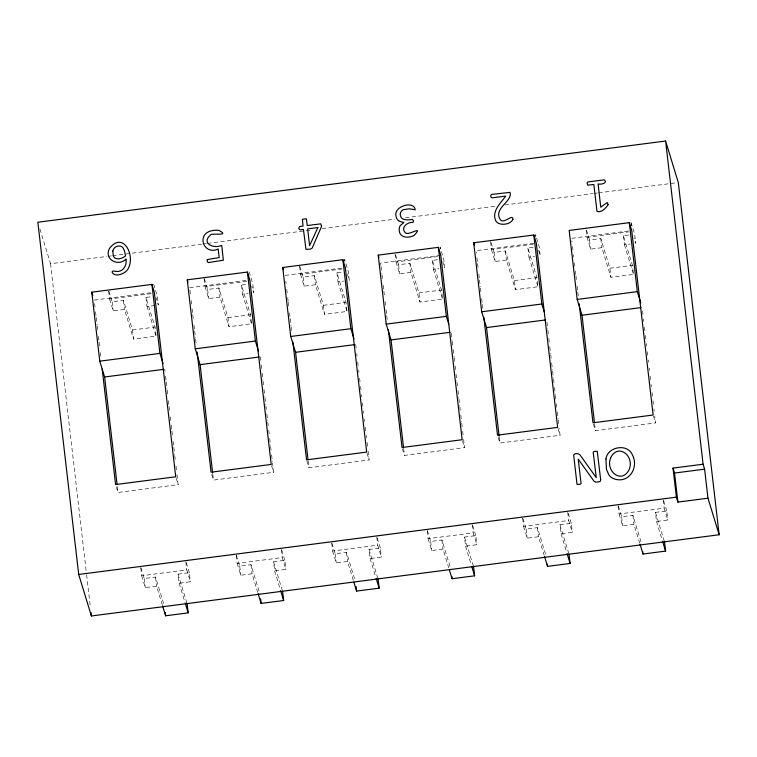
<?xml version="1.0" encoding="UTF-8"?>
<svg xmlns="http://www.w3.org/2000/svg" width="757" height="757" viewBox="0 0 757 757"><rect width="100%" height="100%" fill="white"/><g stroke="black" fill="none" stroke-linecap="round" stroke-linejoin="round"><path stroke-width="0.57" stroke-dasharray="3.79 2.84" d="M39.903 228.964L50.539 263.729L106.756 256.462M107.929 256.311L111.44 255.857M112.613 255.705L201.617 244.189M202.791 244.038L206.301 243.584M207.475 243.432L311.714 229.948M322.255 228.586L394.87 219.189M405.411 217.827L496.762 206.008M504.957 204.948L592.797 193.584M593.971 193.432L597.481 192.978M598.655 192.827L677.127 182.683M94.19 300.084L150.87 292.76M189.666 287.736L249.819 279.958M285.152 275.387L345.296 267.609M440.773 255.26L380.629 263.039L380.903 265.376M533.94 243.205L476.106 250.681L476.38 253.027M628.263 230.999L571.592 238.332L571.999 241.843M108.648 291.095L109.576 299.034L151.211 293.65M204.135 278.737L205.052 286.685L246.697 281.301M299.611 266.388L300.529 274.337L342.173 268.953M395.088 254.04L396.015 261.979L437.65 256.595M490.574 241.691L491.492 249.63L533.127 244.246M586.183 230.469L586.968 237.282L628.613 231.897M108.847 291.038L112.15 301.816L123.419 300.359L132.484 329.995L133.535 339.079L156.093 336.155L155.043 327.081L145.978 297.435L151.618 296.706M204.333 278.68L207.626 289.467L218.905 288.001L227.961 317.647L229.021 326.721L251.57 323.807L250.52 314.732L241.455 285.086L247.094 284.358M299.81 266.332L303.103 277.109L314.382 275.652L323.447 305.298L324.498 314.373L347.056 311.458L345.996 302.374L336.941 272.738L342.571 272.009M395.618 255.062L398.589 264.761L409.859 263.304L418.924 292.94L419.974 302.024L442.533 299.11L441.482 290.026L432.417 260.389L438.057 259.66M491.094 242.713L494.066 252.412L505.345 250.955L514.4 280.592L515.46 289.676L538.009 286.752L536.959 277.677L527.894 248.031L533.534 247.302M586.58 230.355L589.542 240.064L600.821 238.597L609.887 268.243L610.937 277.317L633.486 274.403L632.436 265.328L623.38 235.682L629.01 234.954M109.576 299.034L113.2 310.89L124.479 309.433L133.535 339.079M145.978 297.435L147.028 306.519L156.056 305.345M205.052 286.685L208.677 298.542L219.956 297.085L229.021 326.721M241.455 285.086L242.514 294.161L248.145 293.432M300.529 274.337L304.163 286.193L315.432 284.736L324.498 314.373M336.941 272.738L337.991 281.812L343.631 281.084M396.015 261.979L399.639 273.835L410.919 272.378L419.974 302.024M432.417 260.389L433.468 269.464L439.107 268.735M491.492 249.63L495.116 261.487L506.395 260.03L515.46 289.676M527.894 248.031L528.944 257.115L534.584 256.386M586.968 237.282L590.592 249.138L601.872 247.681L610.937 277.317M623.38 235.682L624.43 244.766L630.07 244.028M132.484 329.995L155.043 327.081M227.961 317.647L250.52 314.732M323.447 305.298L345.996 302.374M418.924 292.94L441.482 290.026M514.4 280.592L536.959 277.677M609.887 268.243L632.436 265.328M116.275 486.817L118.007 492.466L178.15 484.679L176.655 471.857M211.752 474.469L213.483 480.108L273.627 472.33L272.548 463M306.888 460.985L308.96 467.76L369.104 459.982L367.751 448.314M402.374 448.636L404.446 455.411L464.59 447.633L463.644 439.467M498.191 437.414L499.923 443.063L560.066 435.275L559.253 428.282M593.327 423.929L595.399 430.705L655.543 422.926L654.729 415.934M140.745 567.797L141.663 575.736L186.771 569.907L190.404 581.764L179.125 583.221L178.075 574.147L189.345 572.68L190.404 581.764M236.222 555.449L237.149 563.388L282.257 557.559L285.881 569.415L274.602 570.873L273.551 561.789L284.831 560.331L285.881 569.415M331.708 543.1L332.626 551.039L377.734 545.201L381.358 557.057L370.078 558.524L369.028 549.44L380.307 547.983L381.358 557.057M427.185 530.742L428.102 538.691L473.21 532.852L476.844 544.709L465.564 546.166L464.505 537.091L475.784 535.634L476.844 544.709M522.661 518.394L523.589 526.342L568.696 520.504L572.32 532.36L561.041 533.817L559.991 524.743L571.27 523.276L572.32 532.36M618.147 506.045L619.065 513.984L664.173 508.155L667.797 520.012L656.518 521.469L655.467 512.385L666.747 510.928L667.797 520.012M140.944 567.741L144.237 578.518L155.516 577.061L164.581 606.698M236.421 555.392L239.723 566.17L250.993 564.713L260.058 594.349M331.907 543.043L335.2 553.821L346.479 552.355L354.863 579.805M427.383 530.685L430.676 541.463L441.956 540.006L450.349 567.457M522.86 518.337L526.153 529.115L537.432 527.657L545.825 555.099M618.346 505.988L621.639 516.766L632.918 515.309L641.302 542.75M141.663 575.736L145.287 587.593L156.567 586.136L162.272 604.805M237.149 563.388L240.773 575.244L252.053 573.787L257.758 592.447M332.626 551.039L336.25 562.896L347.529 561.439L353.566 581.196M428.102 538.691L431.727 550.547L443.006 549.09L448.712 567.75M523.589 526.342L527.213 538.199L538.492 536.732L544.198 555.401M619.065 513.984L622.689 525.841L633.969 524.383L639.674 543.043M631.026 222.369L634.65 234.225L635.71 243.3L634.054 237.916M624.43 244.766L633.486 274.403M653.471 416.151L655.543 422.926M666.747 510.928L663.123 499.071L664.173 508.155M655.467 512.385L664.532 542.031M656.518 521.469L662.224 540.129M538.577 250.264L540.224 255.658L539.173 246.574L535.549 234.717L535.814 236.988M528.944 257.115L538.009 286.752M557.994 428.5L560.066 435.275M571.27 523.276L567.636 511.42L568.696 520.504M559.991 524.743L569.046 554.379M561.041 533.817L566.747 552.478M442.769 261.534L444.747 268.006L443.697 258.922L440.072 247.066L440.328 249.337M433.468 269.464L442.533 299.11M462.518 440.858L464.59 447.633M475.784 535.634L472.16 523.778L473.21 532.852M464.505 537.091L473.57 566.728M465.564 546.166L471.27 564.836M347.293 273.892L349.27 280.355L348.211 271.28L344.586 259.424L344.851 261.695M337.991 281.812L347.056 311.458M367.031 453.206L369.104 459.982M380.307 547.983L376.683 536.126L377.734 545.201M369.028 549.44L378.093 579.086M370.078 558.524L375.784 577.184M249.11 271.772L252.734 283.629L253.784 292.704L251.807 286.241M242.514 294.161L251.57 323.807M271.555 465.555L273.627 472.33M284.831 560.331L281.207 548.475L282.257 557.559M273.551 561.789L282.616 591.435M274.602 570.873L280.308 589.533M153.633 284.121L157.257 295.978L158.308 305.062L155.999 297.51M147.028 306.519L156.093 336.155M176.078 477.904L178.15 484.679M189.345 572.68L185.72 560.823L186.771 569.907M178.075 574.147L187.13 603.783M179.125 583.221L185.162 602.979M642.561 310.957L642.967 314.448M643.507 319.113L643.772 321.451M644.453 327.279L644.86 330.781M645.399 335.446L645.806 338.947M646.346 343.612L646.62 345.949M647.292 351.778L647.699 355.279M648.238 359.944L648.512 362.272M649.184 368.11L649.459 370.438M650.131 376.276L650.537 379.768M651.077 384.433L651.351 386.77M652.032 392.599L652.43 396.1M652.979 400.765L653.386 404.266M653.925 408.931L654.19 411.269M631.158 223.504L631.423 225.775M600.821 238.597L601.872 247.681M632.918 515.309L633.969 524.383M589.542 240.064L590.592 249.138M621.639 516.766L622.689 525.841M594.586 423.712L595.399 430.705M572.538 246.517L572.945 250.028M573.484 254.702L573.759 257.049M574.44 262.887L574.847 266.398M575.386 271.082L575.793 274.583M575.926 275.756L576.607 281.604M577.146 286.278L577.695 290.953M577.828 292.126L578.509 297.974M546.942 322.141L547.756 329.134M547.888 330.298L548.295 333.799M548.834 338.464L549.241 341.965M549.781 346.63L550.594 353.633M550.727 354.796L551.134 358.298M551.683 362.963L552.487 369.965M552.629 371.129L553.433 378.122M553.575 379.295L553.982 382.787M554.521 387.461L555.335 394.454M555.468 395.618L555.875 399.119M556.414 403.784L556.821 407.285M557.36 411.95L558.174 418.952M558.306 420.116L558.713 423.617M505.345 250.955L506.395 260.03M537.432 527.657L538.492 536.732M494.066 252.412L495.116 261.487M526.153 529.115L527.213 538.199M499.242 437.224L499.923 443.063M476.919 257.702L477.468 262.376M477.601 263.55L478.282 269.397M478.821 274.072L479.361 278.746M479.503 279.92L480.317 286.941M480.449 288.105L481.13 293.953M481.67 298.627L482.209 303.311M482.351 304.475L483.023 310.323M451.333 333.326L452.137 340.319M452.279 341.483L452.686 344.984M453.225 349.649L454.03 356.651M454.172 357.815L454.579 361.316M455.118 365.981L455.525 369.482M456.064 374.147L456.878 381.14M457.01 382.313L457.417 385.815M457.957 390.48L458.77 397.472M458.903 398.636L459.717 405.638M459.849 406.802L460.256 410.303M460.795 414.968L461.609 421.971M461.742 423.135L462.149 426.636M462.688 431.301L463.095 434.802M409.859 263.304L410.919 272.378M441.956 540.006L443.006 549.09M398.589 264.761L399.639 273.835M430.676 541.463L431.727 550.547M403.632 448.409L404.446 455.411M381.036 266.54L381.85 273.561M381.982 274.734L382.663 280.573M383.203 285.257L383.752 289.931M383.884 291.104L384.565 296.952M385.105 301.627L385.512 305.137M386.051 309.812L386.6 314.486M386.732 315.66L387.414 321.507M355.714 344.501L356.121 348.002M356.793 353.841L357.067 356.168M357.739 362.007L358.146 365.499M358.686 370.164L358.96 372.501M359.641 378.33L360.039 381.831M360.587 386.496L360.994 389.997M361.534 394.662L361.799 396.999M362.48 402.828L362.887 406.329M363.426 410.994L363.691 413.322M364.372 419.16L364.647 421.488M365.319 427.317L365.726 430.818M366.265 435.483L366.539 437.82M367.079 442.485L367.618 447.15M314.382 275.652L315.432 284.736M346.479 552.355L347.529 561.439M303.103 277.109L304.163 286.193M335.2 553.821L336.25 562.896M308.146 460.767L308.96 467.76M285.824 281.235L286.099 283.572M286.78 289.42L287.187 292.931M287.726 297.605L288.133 301.116M288.266 302.28L288.947 308.127M289.486 312.811L290.035 317.486M290.168 318.659L290.981 325.671M291.114 326.844L291.795 332.692M260.238 356.859L260.645 360.36M261.184 365.025L261.591 368.517M262.13 373.182L262.944 380.184M263.076 381.348L263.483 384.849M264.023 389.514L264.836 396.517M264.969 397.68L265.783 404.683M265.915 405.847L266.322 409.348M266.861 414.013L267.675 421.006M267.808 422.179L268.215 425.68M268.754 430.345L269.161 433.837M269.7 438.502L270.514 445.504M270.646 446.668L271.053 450.169M271.602 454.834L272.406 461.836M218.905 288.001L219.956 297.085M250.993 564.713L252.053 573.787M207.626 289.467L208.677 298.542M239.723 566.17L240.773 575.244M212.802 474.279L213.483 480.108M189.941 290.073L190.622 295.921M191.161 300.605L191.568 304.106M192.108 308.79L192.656 313.464M192.789 314.638L193.47 320.485M194.01 325.16L194.549 329.834M194.691 331.008L195.505 338.019M195.637 339.193L196.318 345.041M164.752 369.208L165.026 371.545M165.565 376.21L166.105 380.875M166.247 382.039L167.051 389.041M167.193 390.205L167.865 396.034M168.404 400.699L168.953 405.364M169.085 406.537L169.757 412.366M170.297 417.031L170.704 420.532M171.252 425.197L171.792 429.862M171.924 431.026L172.605 436.855M173.145 441.53L173.684 446.195M173.817 447.359L174.63 454.351M174.763 455.525L175.444 461.354M175.984 466.019L176.523 470.684M123.419 300.359L124.479 309.433M155.516 577.061L156.567 586.136M112.15 301.816L113.2 310.89M144.237 578.518L145.287 587.593M117.326 486.628L118.007 492.466M94.597 303.595L95.004 307.105M95.543 311.78L96.092 316.464M96.224 317.628L97.038 324.649M97.17 325.813L97.852 331.661M98.391 336.345L98.94 341.019M99.072 342.183L99.754 348.031M100.293 352.715L100.7 356.216M50.539 263.729L86.487 573.702M86.62 574.875L90.433 607.748"/><path stroke-width="1.14" d="M665.611 141.029L37.85 222.236L78.7 574.468L91.389 615.971L719.15 534.764L678.3 182.532L665.611 141.029L703.092 464.221L704.606 469.16L707.975 498.21L719.15 534.764M117.061 484.3L104.608 376.986L99.773 361.174L91.777 292.183L151.92 284.405L154.333 292.306L175.728 476.778L115.584 484.556L102.195 369.085M212.67 473.116L200.094 364.637L195.259 348.826L187.253 279.835L247.397 272.056L249.819 279.958L271.214 464.429L211.071 472.207L197.132 352.052M308.014 459.594L295.571 352.289L290.735 336.477L282.73 267.486L342.874 259.698L345.296 267.609L366.691 452.08L306.547 459.859L292.883 342.041M403.49 447.245L391.047 339.931L386.212 324.128L378.216 255.128L438.36 247.35L440.773 255.26L462.167 439.722L402.024 447.51L388.36 329.692M499.109 436.06L486.524 327.582L481.698 311.78L473.693 242.779L533.836 235.001L536.259 242.902L557.654 427.374L497.5 435.152L483.837 317.344M579.588 307.333L592.986 422.803L653.13 415.025L631.735 230.554L629.313 222.653L569.169 230.431L577.175 299.422L582.01 315.234L594.453 422.548M99.773 361.174L159.926 353.396L163.029 363.559M195.259 348.826L255.402 341.047L258.506 351.21M290.735 336.477L350.879 328.699L353.992 338.862M386.212 324.128L446.356 316.35L448.778 324.251M481.698 311.78L541.842 303.992L544.255 311.903M577.175 299.422L637.318 291.644L640.772 302.932M104.608 376.986L163.597 369.359M200.094 364.637L259.074 357.011M295.571 352.289L354.56 344.653M391.047 339.931L450.037 332.304M486.524 327.582L545.513 319.956M582.01 315.234L640.999 307.607M707.975 498.21L677.903 502.099L676.389 497.16L673.02 468.11L703.092 464.221M673.02 468.11L674.534 473.049L704.606 469.16M78.7 574.468L676.389 497.16M162.613 605.903L165.632 615.782L188.181 612.867L187.13 603.783M258.09 593.545L261.108 603.433L283.667 600.509L282.616 591.435M353.907 582.294L356.594 591.075L379.143 588.161L378.093 579.086M449.384 569.945L452.071 578.726L474.62 575.812L473.57 566.728M544.529 556.499L547.548 566.378L570.106 563.463L569.046 554.379M640.006 544.141L643.034 554.029L665.583 551.105L664.532 542.031M398.665 220.76C404.295 223.911 406.216 220.363 400.179 225.614C398.882 228.103 398.825 231.178 400.103 233.686C402.979 238.502 409.859 237.613 414.136 235.399C424.261 224.422 408.506 236.288 405.298 232.74C400.302 227.554 407.521 221.725 413.048 222.482L413.464 220.93L412.641 219.445C408.43 220.079 401.125 220.893 400.283 215.168A5.299 5.1 -17 0 1 403.509 209.623L409.518 208.818L415.252 209.784C414.051 200.094 393.271 206.358 396.015 216.105A7.21 6.936 -17 0 0 398.665 220.76M662.564 541.227L665.583 551.105M473.693 242.779L474.384 245.041M567.088 553.575L570.106 563.463M378.216 255.128L378.907 257.389M471.942 567.031L474.62 575.812M282.73 267.486L283.421 269.738M376.125 578.282L379.143 588.161M187.253 279.835L187.944 282.096M280.648 590.63L283.667 600.509M91.777 292.183L92.808 295.571M185.503 604.077L188.181 612.867M674.534 473.049L677.903 502.099M629.313 222.653L637.318 291.644M642.769 551.758L643.034 554.029M579.181 303.822L579.455 306.159M533.836 235.001L541.842 303.992M547.283 564.107L547.548 566.378M438.36 247.35L446.356 316.35M451.806 576.456L452.071 578.726M342.874 259.698L350.879 328.699M356.064 586.543L356.594 591.075M247.397 272.056L255.402 341.047M260.588 598.891L261.108 603.433M151.92 284.405L159.926 353.396M165.234 612.375L165.632 615.782M90.982 612.451L91.389 615.971M125.965 259.197C127.176 265.215 123.06 272.293 116.313 271.441C114.941 271.508 111.449 269.899 112.254 272.681C115.736 277.895 126.731 273.249 128.624 267.723C135.238 254.144 122.454 231.065 109.339 248.627C103.993 259.604 118.168 266.843 125.965 259.197M112.831 251.05L113.332 255.998L114.496 257.777C117.969 260.077 122.549 258.374 125.511 255.97L124.517 250.917L122.956 247.766A4.58 4.4 -17 0 0 119.54 246.006C116.379 245.675 113.399 247.918 112.831 251.05M321.611 226.305L312.102 248.22L310.285 249.167L305.951 249.299L303.443 229.428L299.867 229.891L298.741 228.33L299.479 226.532L303.046 226.069L302.365 219.303L306.386 218.792L307.257 225.529L320.713 223.854L321.611 226.305M600.679 479.872L600.282 481.291L599.118 481.849L595.806 482.152L594.027 481.215L578.206 459.111L581.083 483.486L580.061 484.338L577.014 484.319L573.664 454.976C575.386 452.506 579.767 453.471 580.903 456.178L596.251 477.629L593.195 452.184L594.217 451.342L597.264 451.333L600.679 479.872M207.238 259.585L207.314 261.704L208.289 262.565L223.362 260.228L221.725 245.419C212.603 249.252 200.662 242.618 211.165 234.471C214.24 233.44 229.996 235.947 218.849 230.402A18.632 17.922 -17 0 0 211.118 230.866C196.063 234.689 204.012 255.734 218.167 248.977L219.161 257.56L207.238 259.585M512.924 219.388C510.814 224.034 503.5 225.217 498.977 223.57A7.305 7.031 -17 0 1 495.589 220.457C491.615 211.118 500.803 202.999 505.676 196.091L491.899 197.87L490.896 197.028L490.716 195.533L491.473 194.426L510.048 192.382C512.65 201.277 494.766 207.513 499.469 218.12C502.553 226.513 512.659 212.641 512.924 219.388M605.941 459.007L606.423 469.293L608.789 474.79A11.166 10.74 -17 0 0 615.204 479.19C629.436 483.335 638.946 466.937 632.455 455.052C627.865 443.034 607.332 446.573 605.941 459.007M608.155 204.627C606.291 207.797 601.124 213.209 596.98 211.373L593.857 184.49L587.754 185.172L587.044 182.929L587.754 181.973L604.304 179.835C608.278 183.109 600.689 184.888 598.068 183.951L600.765 207.21L607.19 202.516L608.155 204.627M610.587 458.013C605.25 471.583 622.084 484.537 629.256 469.359C634.697 455.667 617.712 442.694 610.587 458.013M317.883 227.564L309.594 245.665L307.645 228.879L317.883 227.564"/></g></svg>
